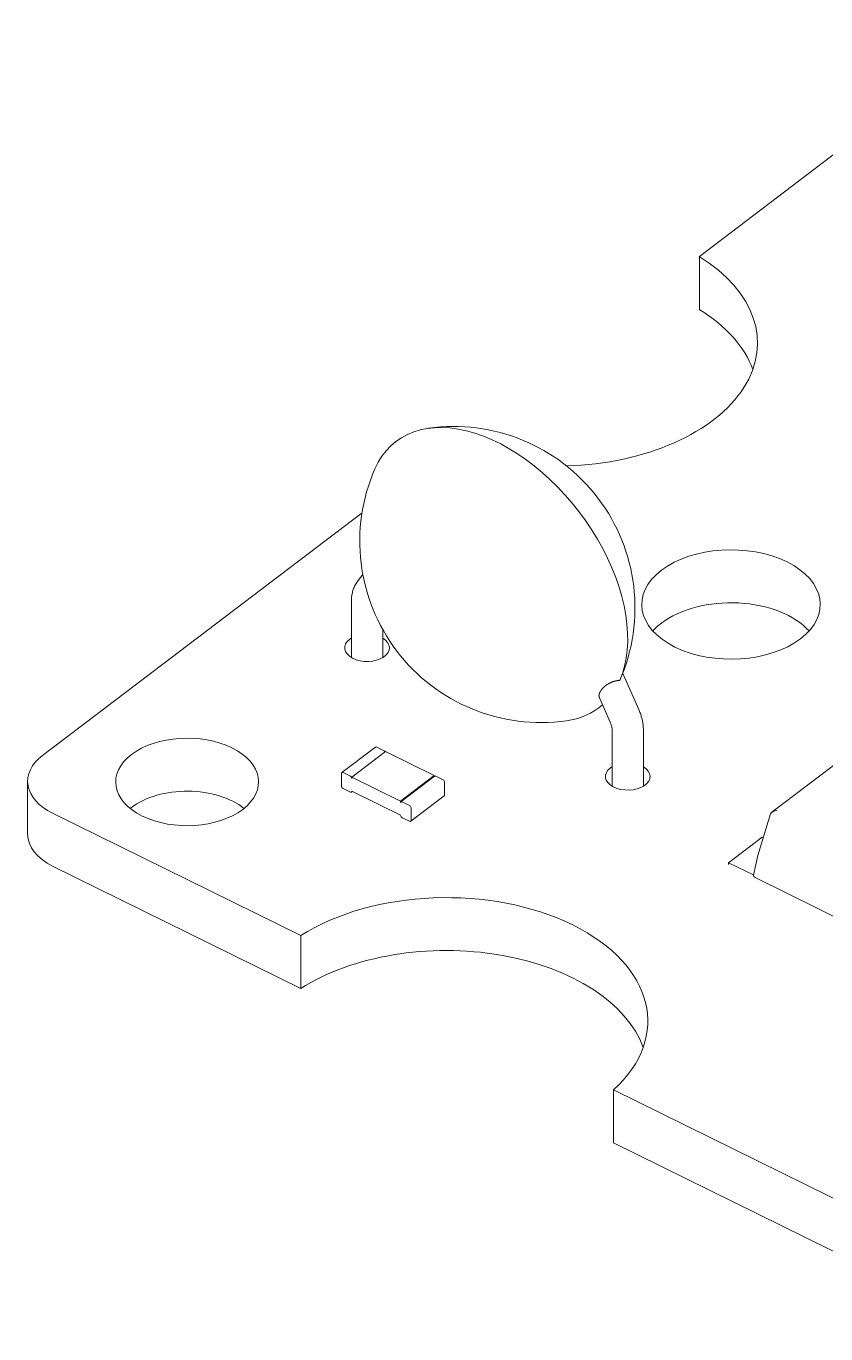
# Model space of a CAD drawing. Header units: millimetres. Extents: x 0 to 420, y 0 to 297.
# Drawn here: x 265.92 to 283.84, y 216.55 to 245.85 of the extents above; entities that cross this region are included whole.
import ezdxf

# ---------------------------------------------------------------- set-up
doc = ezdxf.new("R2010")
doc.units = ezdxf.units.MM

# ---------------------------------------------------------------- blocks, each defined once
blk = doc.blocks.new('A$C551e6095')
at = {"color": 0, "linetype": 'Continuous', "lineweight": 0, "extrusion": (4.996e-16, 0.790457, 0.612517)}
for p, q in [((-190.651, -18.765), (-183.864, -13.603)), ((-190.651, -19.951), (-190.651, -18.765)), ((-205.366, -29.948), (-198.207, -24.508)), ((-198.189, -25.892), (-198.297, -26.029)), ((-198.445, -26.487), (-198.445, -27.753)), ((-189.027, -31.219), (-183.222, -26.806)), ((-197.745, -27.122), (-197.745, -27.753)), ((-192.368, -28.106), (-192.008, -28.914)), ((-192.891, -28.652), (-192.648, -29.198)), ((-192.605, -29.369), (-192.605, -30.635)), ((-191.905, -29.369), (-191.905, -30.635)), ((-197.906, -29.759), (-198.659, -30.331)), ((-197.68, -29.857), (-198.433, -30.429)), ((-197.715, -29.84), (-197.879, -29.759)), ((-196.59, -30.395), (-197.68, -29.857)), ((-198.667, -30.634), (-198.667, -30.35)), ((-198.468, -30.412), (-198.632, -30.331)), ((-197.343, -30.967), (-198.433, -30.429)), ((-198.433, -30.465), (-198.433, -30.429)), ((-196.59, -30.395), (-197.343, -30.967)), ((-196.582, -30.412), (-197.335, -30.984)), ((-196.59, -30.418), (-196.59, -30.395)), ((-196.392, -30.493), (-196.555, -30.412)), ((-205.698, -30.525), (-205.698, -31.711)), ((-198.468, -30.768), (-198.632, -30.687)), ((-198.423, -30.754), (-198.441, -30.768)), ((-197.343, -31.287), (-198.433, -30.749)), ((-196.357, -30.83), (-196.357, -30.546)), ((-197.343, -31.003), (-197.343, -30.967)), ((-197.144, -31.065), (-197.308, -30.985)), ((-196.364, -30.849), (-197.117, -31.421)), ((-199.581, -33.983), (-205.139, -31.24)), ((-197.144, -31.421), (-197.308, -31.34)), ((-197.109, -31.403), (-197.109, -31.118)), ((-189.056, -31.257), (-189.341, -32.185)), ((-189.996, -32.349), (-189.243, -31.777)), ((-189.243, -31.777), (-189.22, -31.789)), ((-189.341, -32.185), (-189.44, -32.625)), ((-199.581, -35.169), (-205.139, -32.426)), ((-189.44, -32.624), (-189.996, -32.349)), ((-189.996, -32.389), (-189.996, -32.349)), ((-189.404, -32.681), (-187.306, -33.716)), ((-189.373, -32.696), (-189.373, -32.696)), ((-199.581, -35.169), (-199.581, -33.983)), ((-183.902, -41.721), (-192.574, -37.441)), ((-192.574, -38.627), (-192.574, -37.441)), ((-183.902, -42.906), (-192.574, -38.627))]:
    blk.add_line(p, q, dxfattribs=at)
at = {"color": 0, "linetype": 'Continuous', "lineweight": 0, "extrusion": (2.70531e-17, 5.55112e-17, -1)}
blk.add_arc((196.156, -26.638), 4.063, 81.9675, 203.5467, dxfattribs=at)
at = {"color": 0, "linetype": 'Continuous', "lineweight": 0, "extrusion": (1.38075e-16, 1.11022e-16, -1)}
blk.add_arc((194.195, -25.147), 4.063, 261.9675, 23.5467, dxfattribs=at)
at = {"color": 0, "linetype": 'Continuous', "lineweight": 0}
for centre, major_axis, ratio, start_param, end_param in [((-193.849, -20.705), (4.5, 0), 0.612517, -1.521643, 0.780568), ((-193.849, -21.891), (4.5, 0), 0.612517, 0.216778, 0.780568), ((-195.175, -25.893), (2.269, -2.985), 0.615526, 0.329254, 3.473049), ((-195.175, -25.893), (2.269, -2.985), 0.615526, -0.331456, 0.047377), ((-197.715, -29.875), (-0.0272, 0.0358), 0.615526, -1.719267, -0.890189), ((-198.468, -30.448), (-0.0272, 0.0358), 0.615526, -2.460986, -0.890189), ((-198.632, -30.651), (0.0272, -0.0358), 0.615526, -2.460986, -0.890189), ((-196.392, -30.528), (-0.0272, 0.0358), 0.615526, -2.460986, -0.890189), ((-197.308, -31.305), (0.0272, -0.0358), 0.615526, -2.460986, -0.890189), ((-197.144, -31.101), (-0.0272, 0.0358), 0.615526, -2.460986, -0.890189), ((-188.918, -31.261), (0.14, 0.013), 0.558627, 1.517176, 2.913439), ((-189.341, -32.633), (-0.1, 0), 0.612517, -0.137063, 0.892584), ((-196.322, -35.898), (4.516, 0), 0.612517, -0.591776, 2.376945), ((-196.322, -37.083), (4.516, 0), 0.612517, 0.216002, 2.376945)]:
    blk.add_ellipse(centre, major_axis=major_axis, ratio=ratio, start_param=start_param, end_param=end_param, dxfattribs=at)
at = {"color": 0, "linetype": 'Continuous', "lineweight": 0, "extrusion": (-2.7231e-17, -5.55112e-17, -1)}
blk.add_ellipse((-189.942, -26.563), major_axis=(2, 0), ratio=0.612517, start_param=-2.46338, end_param=3.819805, dxfattribs=at)
at = {"color": 0, "linetype": 'Continuous', "lineweight": 0, "extrusion": (-5.77583e-17, -1.66533e-16, -1)}
blk.add_ellipse((-189.942, -27.749), major_axis=(2, 0), ratio=0.612517, start_param=-2.46338, end_param=-0.505151, dxfattribs=at)
at = {"color": 0, "linetype": 'Continuous', "lineweight": 0, "extrusion": (-4.42317e-17, 1.11022e-16, -1)}
blk.add_ellipse((-189.942, -27.749), major_axis=(2, 0), ratio=0.612517, start_param=-2.636441, end_param=-2.46338, dxfattribs=at)
at = {"color": 0, "linetype": 'Continuous', "lineweight": 0, "extrusion": (3.40015e-17, -1.66533e-16, -1)}
for centre in [(-198.095, -27.534), (-192.255, -30.416)]:
    blk.add_ellipse(centre, major_axis=(0.5, 0), ratio=0.612517, start_param=-0.795399, end_param=3.819805, dxfattribs=at)
at = {"color": 0, "linetype": 'Continuous', "lineweight": 0, "extrusion": (1.12794e-17, -1.91228e-30, -1)}
for centre in [(-198.095, -27.534), (-192.255, -30.416)]:
    blk.add_ellipse(centre, major_axis=(0.5, 0), ratio=0.612517, start_param=-2.46338, end_param=-2.346194, dxfattribs=at)
at = {"color": 0, "linetype": 'Continuous', "lineweight": 0, "extrusion": (8.80415e-17, -5.55112e-17, -1)}
blk.add_ellipse((-202.126, -30.54), major_axis=(1.6, 0), ratio=0.612517, start_param=-2.46338, end_param=3.819805, dxfattribs=at)
at = {"color": 0, "linetype": 'Continuous', "lineweight": 0, "extrusion": (4.41912e-17, 3.35951e-17, -1)}
blk.add_ellipse((-197.879, -29.794), major_axis=(-0.0272, 0.0358), ratio=0.615526, start_param=0, end_param=0.890189, dxfattribs=at)
at = {"color": 0, "linetype": 'Continuous', "lineweight": 0, "extrusion": (-6.77927e-32, -1.11022e-16, -1)}
blk.add_ellipse((-204.198, -30.525), major_axis=(-1.5, 0), ratio=0.612517, start_param=-0.892588, end_param=0.678216, dxfattribs=at)
at = {"color": 0, "linetype": 'Continuous', "lineweight": 0, "extrusion": (1.09574e-16, 2.22763e-16, -1)}
blk.add_ellipse((-198.632, -30.367), major_axis=(-0.0272, 0.0358), ratio=0.615526, start_param=-0.680607, end_param=0.890189, dxfattribs=at)
at = {"color": 0, "linetype": 'Continuous', "lineweight": 0, "extrusion": (1.32573e-16, 1.00785e-16, -1)}
for centre, start_param in [((-196.555, -30.448), 0), ((-197.308, -31.02), -0.680607)]:
    blk.add_ellipse(centre, major_axis=(-0.0272, 0.0358), ratio=0.615526, start_param=start_param, end_param=0.890189, dxfattribs=at)
at = {"color": 0, "linetype": 'Continuous', "lineweight": 0, "extrusion": (-4.42317e-17, -2.22045e-16, -1)}
blk.add_ellipse((-202.126, -31.726), major_axis=(1.6, 0), ratio=0.612517, start_param=-2.46338, end_param=-0.649671, dxfattribs=at)
at = {"color": 0, "linetype": 'Continuous', "lineweight": 0, "extrusion": (9.89784e-17, 1.44976e-16, -1)}
blk.add_ellipse((-198.468, -30.732), major_axis=(0.0272, -0.0358), ratio=0.615526, start_param=-0.680607, end_param=0.890189, dxfattribs=at)
at = {"color": 0, "linetype": 'Continuous', "lineweight": 0, "extrusion": (-1.55572e-16, 2.11922e-17, -1)}
blk.add_ellipse((-196.392, -30.813), major_axis=(0.0272, -0.0358), ratio=0.615526, start_param=-0.680607, end_param=0, dxfattribs=at)
at = {"color": 0, "linetype": 'Continuous', "lineweight": 0, "extrusion": (-1.0451e-16, -1.11022e-16, -1)}
blk.add_ellipse((-202.126, -31.726), major_axis=(1.6, 0), ratio=0.612517, start_param=-2.491921, end_param=-2.46338, dxfattribs=at)
at = {"color": 0, "linetype": 'Continuous', "lineweight": 0, "extrusion": (5.47872e-17, 1.11381e-16, -1)}
blk.add_ellipse((-197.144, -31.385), major_axis=(0.0272, -0.0358), ratio=0.615526, start_param=-0.680607, end_param=0.890189, dxfattribs=at)
at = {"color": 0, "linetype": 'Continuous', "lineweight": 0, "extrusion": (-8.83545e-17, -2.77556e-16, -1)}
blk.add_ellipse((-204.198, -31.711), major_axis=(-1.5, 0), ratio=0.612517, start_param=-0.892588, end_param=0, dxfattribs=at)
at = {"color": 0, "linetype": 'Continuous', "lineweight": 0}
for points, degree, knots in [([(-198.297, -26.029), (-198.318, -26.056), (-198.337, -26.085), (-198.37, -26.144), (-198.384, -26.174), (-198.408, -26.235), (-198.417, -26.267), (-198.432, -26.33), (-198.437, -26.361), (-198.444, -26.424), (-198.445, -26.456), (-198.445, -26.487)], 3, [2.6179939, 2.6179939, 2.6179939, 2.6179939, 2.7227136, 2.7227136, 2.8274334, 2.8274334, 2.9321531, 2.9321531, 3.0368729, 3.0368729, 3.1415927, 3.1415927, 3.1415927, 3.1415927]), ([(-192.891, -28.652), (-192.892, -28.65), (-192.893, -28.648), (-192.893, -28.646), (-192.894, -28.644), (-192.895, -28.642), (-192.895, -28.64), (-192.896, -28.638), (-192.899, -28.627), (-192.9, -28.617), (-192.9, -28.606), (-192.9, -28.595), (-192.898, -28.583), (-192.895, -28.57), (-192.89, -28.556), (-192.878, -28.528), (-192.871, -28.513), (-192.862, -28.498), (-192.852, -28.482), (-192.84, -28.466), (-192.826, -28.45), (-192.812, -28.435), (-192.778, -28.402), (-192.758, -28.386), (-192.737, -28.37), (-192.716, -28.355), (-192.693, -28.341), (-192.671, -28.329), (-192.648, -28.318), (-192.597, -28.296), (-192.57, -28.287), (-192.545, -28.279), (-192.52, -28.274), (-192.497, -28.27), (-192.475, -28.267), (-192.454, -28.266), (-192.434, -28.266)], 8, [0.3257351, 0.3257351, 0.3257351, 0.3257351, 0.3257351, 0.3257351, 0.3257351, 0.3257351, 0.3257351, 0.3576541, 0.3576541, 0.3576541, 0.3576541, 0.3576541, 0.3576541, 0.3576541, 0.4953784, 0.4953784, 0.4953784, 0.4953784, 0.4953784, 0.4953784, 0.4953784, 0.6308516, 0.6308516, 0.6308516, 0.6308516, 0.6308516, 0.6308516, 0.6308516, 0.7927335, 0.7927335, 0.7927335, 0.7927335, 0.7927335, 0.7927335, 0.7927335, 1, 1, 1, 1, 1, 1, 1, 1, 1]), ([(-192.008, -28.914), (-191.996, -28.943), (-191.984, -28.972), (-191.962, -29.032), (-191.953, -29.062), (-191.936, -29.122), (-191.929, -29.152), (-191.918, -29.214), (-191.913, -29.244), (-191.907, -29.307), (-191.905, -29.338), (-191.905, -29.369)], 3, [5.7595865, 5.7595865, 5.7595865, 5.7595865, 5.8643063, 5.8643063, 5.969026, 5.969026, 6.0737458, 6.0737458, 6.1784656, 6.1784656, 6.2831853, 6.2831853, 6.2831853, 6.2831853]), ([(-192.648, -29.198), (-192.642, -29.212), (-192.636, -29.226), (-192.627, -29.253), (-192.623, -29.266), (-192.616, -29.291), (-192.613, -29.302), (-192.609, -29.324), (-192.607, -29.335), (-192.606, -29.353), (-192.605, -29.362), (-192.605, -29.369)], 3, [5.7595865, 5.7595865, 5.7595865, 5.7595865, 5.8643063, 5.8643063, 5.969026, 5.969026, 6.0737458, 6.0737458, 6.1784656, 6.1784656, 6.2831853, 6.2831853, 6.2831853, 6.2831853])]:
    blk.add_open_spline(points, degree=degree, knots=knots, dxfattribs=at)

msp = doc.modelspace()

# ---------------------------------------------------------------- block references
msp.add_blockref('A$C551e6095', (471.654, 259.454))

doc.saveas('drawing.dxf')
